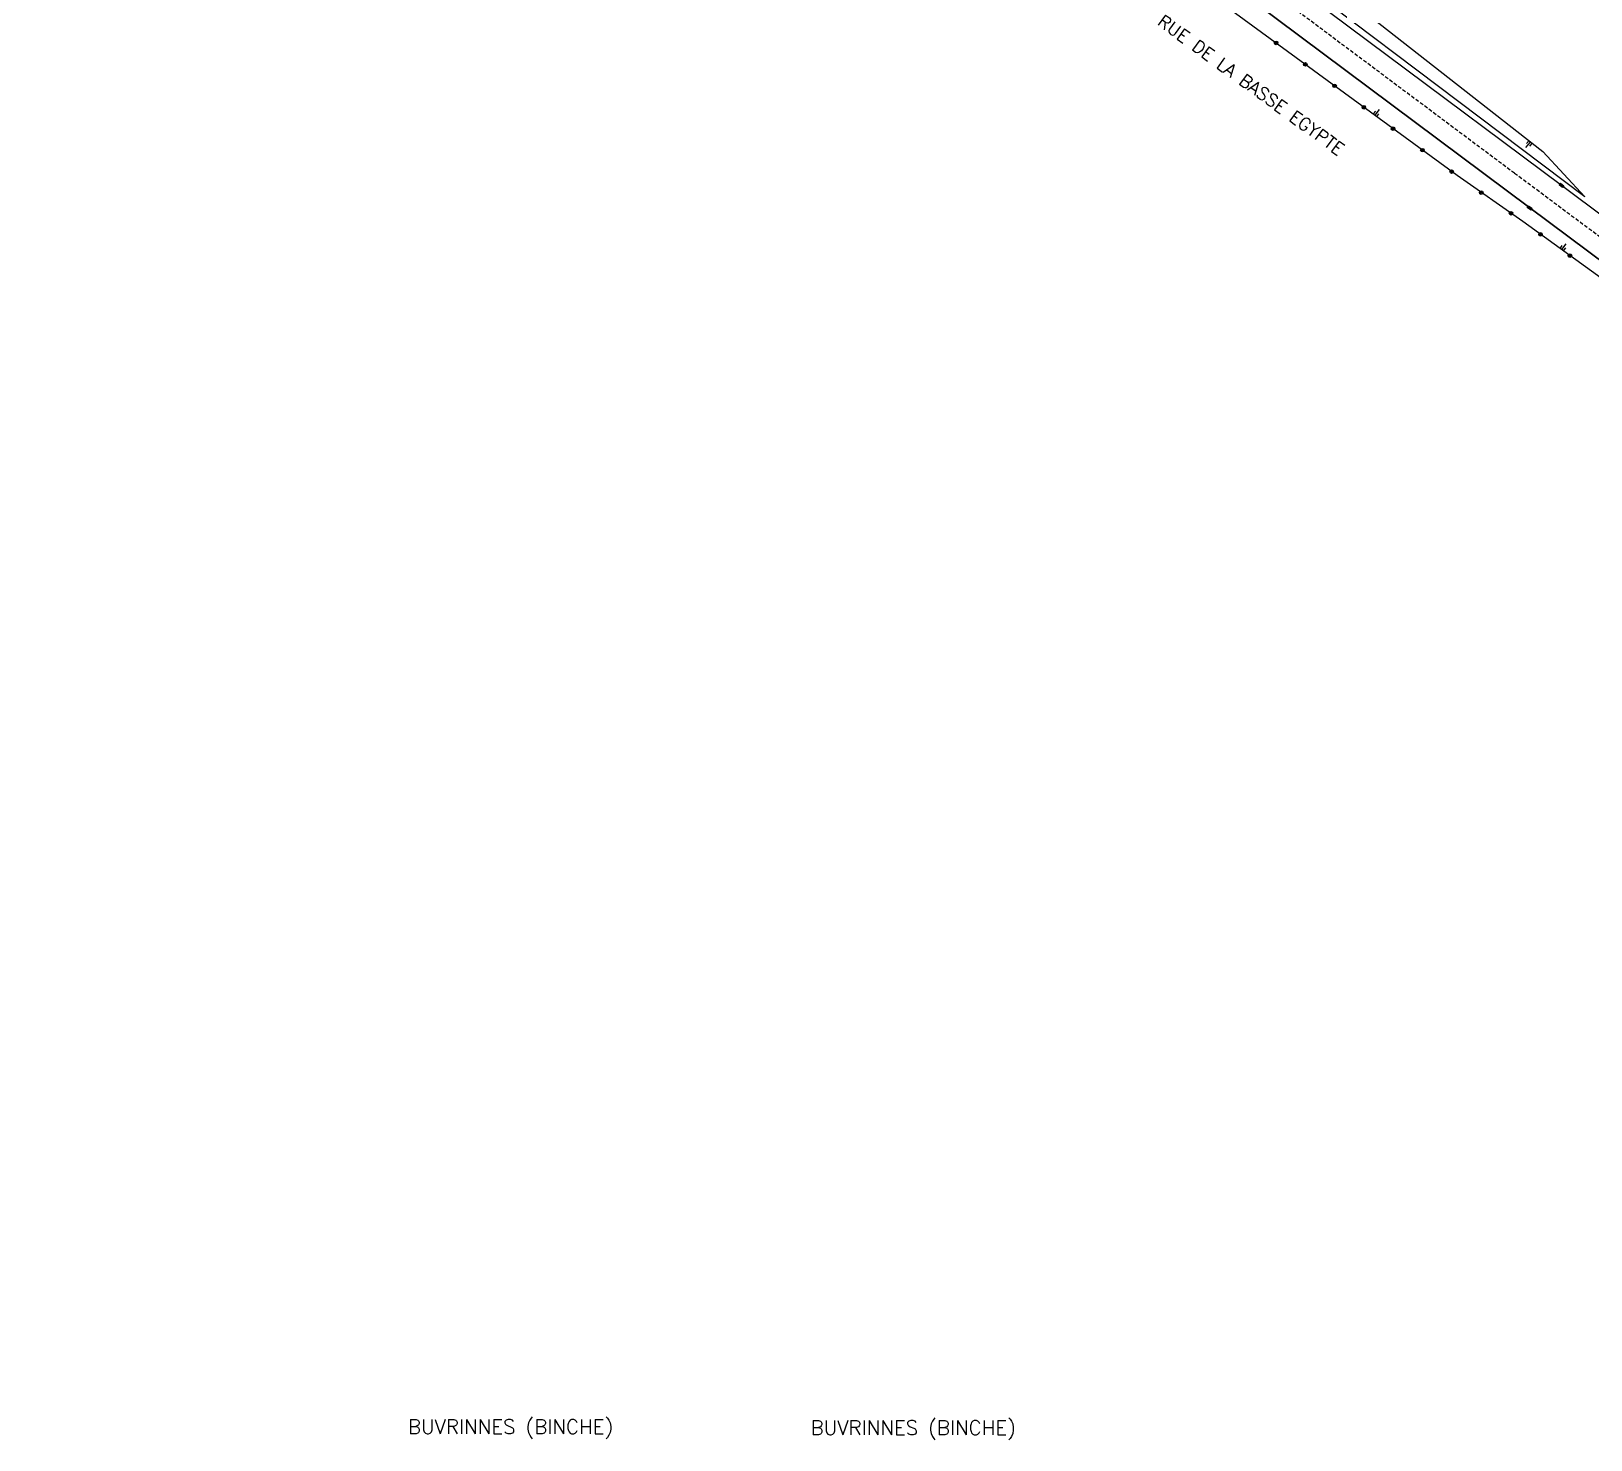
# Model space of a CAD drawing. Header units: millimetres. Extents: x 136000 to 137000, y 120000 to 121000.
# Drawn here: x 136405.8 to 136620.8, y 120011.7 to 120205.9 of the extents above; entities that cross this region are included whole.
import ezdxf
from ezdxf.enums import TextEntityAlignment as Align

# ---------------------------------------------------------------- set-up
doc = ezdxf.new("R2010")
doc.units = ezdxf.units.MM
doc.linetypes.add('DASHED', pattern=[0.75, 0.5, -0.25])
doc.layers.get('0').update_dxf_attribs({"linetype": 'CONTINUOUS'})
for name, color, linetype in [('W0001', 6, 'DASHED'), ('W0008', 7, 'CONTINUOUS'), ('W0211', 2, 'CONTINUOUS'), ('W0322', 7, 'CONTINUOUS'), ('W0400', 7, 'CONTINUOUS'), ('W0980', 7, 'CONTINUOUS'), ('W0989', 7, 'CONTINUOUS')]:
    doc.layers.add(name, color=color, linetype=linetype)
doc.styles.get("Standard").update_dxf_attribs({"font": 'romans.shx', "width": 0.85})

# ---------------------------------------------------------------- blocks, each defined once
blk = doc.blocks.new('t211o')
at = {"color": 0, "linetype": 'Continuous'}
for p, q in [((-0.29, 0.5), (-0.29, 0)), ((0, 1), (0, 0)), ((0.29, 0.5), (0.29, 0))]:
    blk.add_line(p, q, dxfattribs=at)
blk = doc.blocks.new('T400')
for p, q in [((-0.15, 0.3), (0.15, 0.3)), ((-0.15, -0.25), (-0.15, 0.3)), ((-0.15, 0.15), (0.15, 0.15)), ((-0.15, 0), (0.15, 0)), ((0.15, 0.3), (0.15, -0.25)), ((-0.15, -0.15), (0.15, -0.15)), ((-0.15, -0.25), (-0.15, -0.3)), ((-0.15, -0.3), (0.15, -0.3)), ((0.15, -0.3), (0.15, -0.25))]:
    blk.add_line(p, q)
blk = doc.blocks.new('t322o')
at = {"color": 0, "linetype": 'Continuous'}
for radius in [0.25, 0.15]:
    blk.add_circle((0, 0), radius, dxfattribs=at)

msp = doc.modelspace()

# ---------------------------------------------------------------- linework, layer by layer
at = {"layer": 'W0001'}
msp.add_lwpolyline([(136646.13, 120159.53), (136610.25, 120186.3), (136567.11, 120218.55)], dxfattribs=at)
at = {"layer": 'W0008'}
for points in [[(136663.13, 120143.69), (136612.34, 120181.53), (136561.66, 120219.47)], [(136561.66, 120219.47), (136612.34, 120181.53), (136663.13, 120143.69)], [(136568.67, 120220.54), (136616.73, 120184.65), (136666.17, 120147.69)]]:
    msp.add_lwpolyline(points, dxfattribs=at)
at = {"layer": 'W0211'}
msp.add_lwpolyline([(136549.95, 120255.15), (136565.09, 120229.46), (136568.3, 120225.26), (136614.14, 120189.3), (136619.94, 120183.05), (136564.86, 120224.64), (136563.75, 120225.58)], dxfattribs=at)
at = {"layer": 'W0322'}
msp.add_lwpolyline([(136729.73, 120078.83), (136728.11, 120094.69), (136711.27, 120106.94), (136695.81, 120118.39), (136658.47, 120145.96), (136627.33, 120168.12), (136611.38, 120179.66), (136602.34, 120185.98), (136563.45, 120214.5), (136534.58, 120235.43), (136525.27, 120242.01), (136505.48, 120255.44), (136494.88, 120262.02), (136417.28, 120313.83), (136412.39, 120304.14), (136405.81, 120290.54)], dxfattribs=at)

# ---------------------------------------------------------------- block references
at = {"layer": 'W0211'}
for p, rotation in [((136590.98, 120194.31), 320.8581849805445), ((136612.47, 120190.61), 137.9716757109147), ((136616.73, 120175.79), 324.153595758853)]:
    msp.add_blockref('t211o', p, dxfattribs=dict(at, rotation=rotation))
at = {"layer": 'W0322'}
for p, rotation in [((136577.39, 120204.28), 143.7426879192197), ((136581.42, 120201.32), 143.7426879192197), ((136585.45, 120198.36), 143.7426879192197), ((136589.48, 120195.41), 143.7426879192197), ((136593.52, 120192.45), 143.7426879192197), ((136597.55, 120189.49), 143.7426879192197), ((136601.58, 120186.54), 143.7426879192197), ((136605.66, 120183.65), 145.0480653920039), ((136609.76, 120180.79), 145.0480653920039), ((136613.83, 120177.89), 144.1212589878978), ((136617.88, 120174.96), 144.1212589878978)]:
    msp.add_blockref('t322o', p, dxfattribs=dict(at, rotation=rotation))
at = {"layer": 'W0400'}
for p, rotation in [((136616.73, 120184.65), 233.3215180681854), ((136612.34, 120181.53), 53.30538173932804)]:
    msp.add_blockref('T400', p, dxfattribs=dict(at, rotation=rotation))

# ---------------------------------------------------------------- texts
at = {"layer": 'W0980'}
for p in [(136471.88, 120013.4), (136527.37, 120013.26)]:
    msp.add_text('BUVRINNES (BINCHE)', height=2, dxfattribs=at).set_placement(p, align=Align.MIDDLE)
at = {"layer": 'W0989'}
msp.add_text('RUE DE LA BASSE EGYPTE', height=1.75, rotation=324, dxfattribs=at).set_placement((136573.93, 120198.48), align=Align.MIDDLE)

doc.saveas('drawing.dxf')
